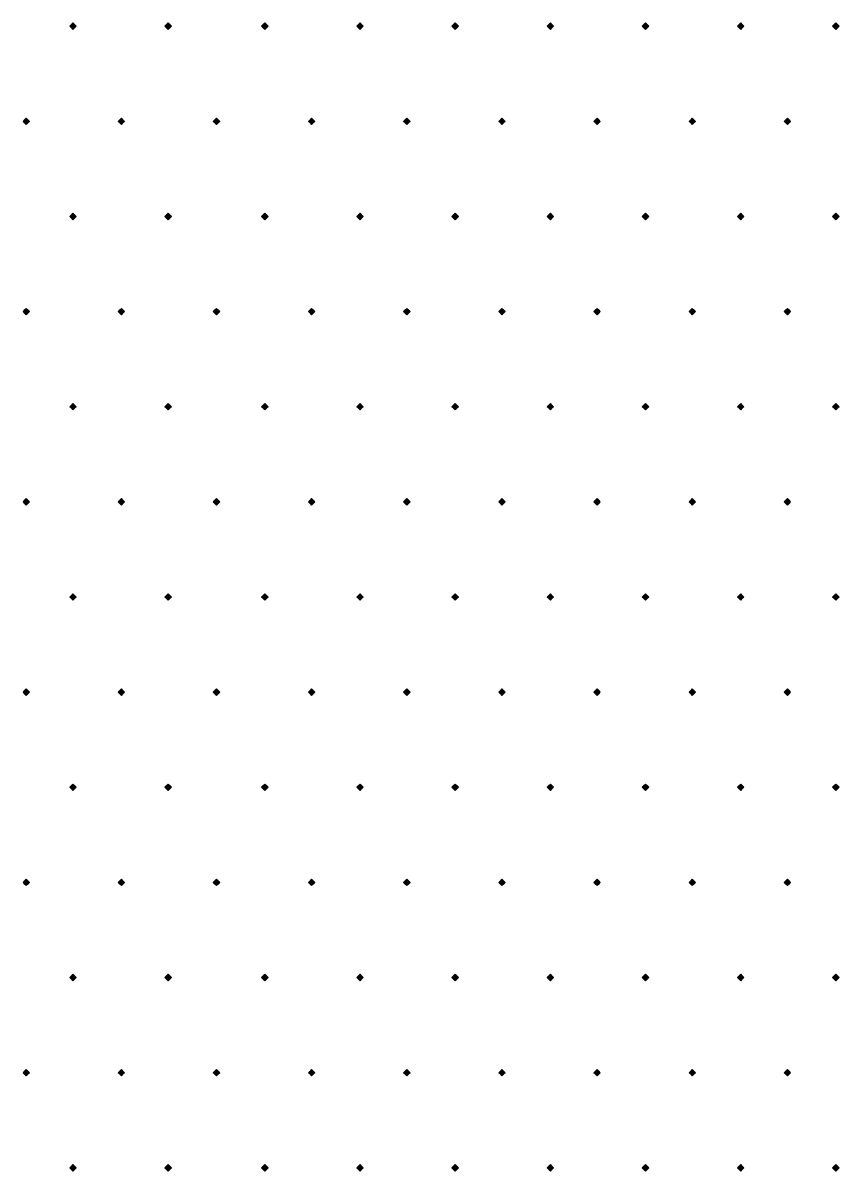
# Model space of a CAD drawing. Header units: millimetres. Extents: x 0 to 420, y 0 to 297.
# Drawn here: x 147.51 to 158.22, y 69.45 to 84.52 of the extents above; entities that cross this region are included whole.
import ezdxf

# ---------------------------------------------------------------- set-up
doc = ezdxf.new("R2010")
doc.units = ezdxf.units.MM

msp = doc.modelspace()

# ---------------------------------------------------------------- hatches: boundary and pattern name
for points in [[(148.167, 84.519), (148.146, 84.497), (148.124, 84.476), (148.146, 84.455), (148.167, 84.434), (148.188, 84.455), (148.209, 84.476), (148.188, 84.497), (148.167, 84.519)], [(149.416, 84.519), (149.394, 84.497), (149.373, 84.476), (149.394, 84.455), (149.416, 84.434), (149.437, 84.455), (149.458, 84.476), (149.437, 84.497), (149.416, 84.519)], [(150.686, 84.519), (150.664, 84.497), (150.643, 84.476), (150.664, 84.455), (150.686, 84.434), (150.707, 84.455), (150.728, 84.476), (150.707, 84.497), (150.686, 84.519)], [(151.934, 84.519), (151.913, 84.497), (151.892, 84.476), (151.913, 84.455), (151.934, 84.434), (151.955, 84.455), (151.977, 84.476), (151.955, 84.497), (151.934, 84.519)], [(153.183, 84.519), (153.162, 84.497), (153.141, 84.476), (153.162, 84.455), (153.183, 84.434), (153.204, 84.455), (153.226, 84.476), (153.204, 84.497), (153.183, 84.519)], [(154.432, 84.519), (154.411, 84.497), (154.39, 84.476), (154.411, 84.455), (154.432, 84.434), (154.453, 84.455), (154.474, 84.476), (154.453, 84.497), (154.432, 84.519)], [(155.681, 84.519), (155.66, 84.497), (155.638, 84.476), (155.66, 84.455), (155.681, 84.434), (155.702, 84.455), (155.723, 84.476), (155.702, 84.497), (155.681, 84.519)], [(156.93, 84.519), (156.909, 84.497), (156.887, 84.476), (156.909, 84.455), (156.93, 84.434), (156.951, 84.455), (156.972, 84.476), (156.951, 84.497), (156.93, 84.519)], [(158.179, 84.519), (158.157, 84.497), (158.136, 84.476), (158.157, 84.455), (158.179, 84.434), (158.2, 84.455), (158.221, 84.476), (158.2, 84.497), (158.179, 84.519)], [(147.553, 83.27), (147.532, 83.248), (147.511, 83.227), (147.532, 83.206), (147.553, 83.185), (147.574, 83.206), (147.595, 83.227), (147.574, 83.248), (147.553, 83.27)], [(148.802, 83.27), (148.78, 83.248), (148.759, 83.227), (148.78, 83.206), (148.802, 83.185), (148.823, 83.206), (148.844, 83.227), (148.823, 83.248), (148.802, 83.27)], [(150.051, 83.27), (150.029, 83.248), (150.008, 83.227), (150.029, 83.206), (150.051, 83.185), (150.072, 83.206), (150.093, 83.227), (150.072, 83.248), (150.051, 83.27)], [(151.299, 83.27), (151.278, 83.248), (151.257, 83.227), (151.278, 83.206), (151.299, 83.185), (151.321, 83.206), (151.342, 83.227), (151.321, 83.248), (151.299, 83.27)], [(152.548, 83.27), (152.527, 83.248), (152.506, 83.227), (152.527, 83.206), (152.548, 83.185), (152.569, 83.206), (152.591, 83.227), (152.569, 83.248), (152.548, 83.27)], [(153.797, 83.27), (153.776, 83.248), (153.755, 83.227), (153.776, 83.206), (153.797, 83.185), (153.818, 83.206), (153.839, 83.227), (153.818, 83.248), (153.797, 83.27)], [(155.046, 83.27), (155.025, 83.248), (155.004, 83.227), (155.025, 83.206), (155.046, 83.185), (155.067, 83.206), (155.088, 83.227), (155.067, 83.248), (155.046, 83.27)], [(156.295, 83.27), (156.274, 83.248), (156.252, 83.227), (156.274, 83.206), (156.295, 83.185), (156.316, 83.206), (156.337, 83.227), (156.316, 83.248), (156.295, 83.27)], [(157.544, 83.27), (157.522, 83.248), (157.501, 83.227), (157.522, 83.206), (157.544, 83.185), (157.565, 83.206), (157.586, 83.227), (157.565, 83.248), (157.544, 83.27)], [(148.167, 82.021), (148.146, 82), (148.124, 81.979), (148.146, 81.957), (148.167, 81.936), (148.188, 81.957), (148.209, 81.979), (148.188, 82), (148.167, 82.021)], [(149.416, 82.021), (149.394, 82), (149.373, 81.979), (149.394, 81.957), (149.416, 81.936), (149.437, 81.957), (149.458, 81.979), (149.437, 82), (149.416, 82.021)], [(150.686, 82.021), (150.664, 82), (150.643, 81.979), (150.664, 81.957), (150.686, 81.936), (150.707, 81.957), (150.728, 81.979), (150.707, 82), (150.686, 82.021)], [(151.934, 82.021), (151.913, 82), (151.892, 81.979), (151.913, 81.957), (151.934, 81.936), (151.955, 81.957), (151.977, 81.979), (151.955, 82), (151.934, 82.021)], [(153.183, 82.021), (153.162, 82), (153.141, 81.979), (153.162, 81.957), (153.183, 81.936), (153.204, 81.957), (153.226, 81.979), (153.204, 82), (153.183, 82.021)], [(154.432, 82.021), (154.411, 82), (154.39, 81.979), (154.411, 81.957), (154.432, 81.936), (154.453, 81.957), (154.474, 81.979), (154.453, 82), (154.432, 82.021)], [(155.681, 82.021), (155.66, 82), (155.638, 81.979), (155.66, 81.957), (155.681, 81.936), (155.702, 81.957), (155.723, 81.979), (155.702, 82), (155.681, 82.021)], [(156.93, 82.021), (156.909, 82), (156.887, 81.979), (156.909, 81.957), (156.93, 81.936), (156.951, 81.957), (156.972, 81.979), (156.951, 82), (156.93, 82.021)], [(158.179, 82.021), (158.157, 82), (158.136, 81.979), (158.157, 81.957), (158.179, 81.936), (158.2, 81.957), (158.221, 81.979), (158.2, 82), (158.179, 82.021)], [(147.553, 80.772), (147.532, 80.751), (147.511, 80.73), (147.532, 80.709), (147.553, 80.687), (147.574, 80.709), (147.595, 80.73), (147.574, 80.751), (147.553, 80.772)], [(148.802, 80.772), (148.78, 80.751), (148.759, 80.73), (148.78, 80.709), (148.802, 80.687), (148.823, 80.709), (148.844, 80.73), (148.823, 80.751), (148.802, 80.772)], [(150.051, 80.772), (150.029, 80.751), (150.008, 80.73), (150.029, 80.709), (150.051, 80.687), (150.072, 80.709), (150.093, 80.73), (150.072, 80.751), (150.051, 80.772)], [(151.299, 80.772), (151.278, 80.751), (151.257, 80.73), (151.278, 80.709), (151.299, 80.687), (151.321, 80.709), (151.342, 80.73), (151.321, 80.751), (151.299, 80.772)], [(152.548, 80.772), (152.527, 80.751), (152.506, 80.73), (152.527, 80.709), (152.548, 80.687), (152.569, 80.709), (152.591, 80.73), (152.569, 80.751), (152.548, 80.772)], [(153.797, 80.772), (153.776, 80.751), (153.755, 80.73), (153.776, 80.709), (153.797, 80.687), (153.818, 80.709), (153.839, 80.73), (153.818, 80.751), (153.797, 80.772)], [(155.046, 80.772), (155.025, 80.751), (155.004, 80.73), (155.025, 80.709), (155.046, 80.687), (155.067, 80.709), (155.088, 80.73), (155.067, 80.751), (155.046, 80.772)], [(156.295, 80.772), (156.274, 80.751), (156.252, 80.73), (156.274, 80.709), (156.295, 80.687), (156.316, 80.709), (156.337, 80.73), (156.316, 80.751), (156.295, 80.772)], [(157.544, 80.772), (157.522, 80.751), (157.501, 80.73), (157.522, 80.709), (157.544, 80.687), (157.565, 80.709), (157.586, 80.73), (157.565, 80.751), (157.544, 80.772)], [(148.167, 79.523), (148.146, 79.502), (148.124, 79.481), (148.146, 79.46), (148.167, 79.438), (148.188, 79.46), (148.209, 79.481), (148.188, 79.502), (148.167, 79.523)], [(149.416, 79.523), (149.394, 79.502), (149.373, 79.481), (149.394, 79.46), (149.416, 79.438), (149.437, 79.46), (149.458, 79.481), (149.437, 79.502), (149.416, 79.523)], [(150.686, 79.523), (150.664, 79.502), (150.643, 79.481), (150.664, 79.46), (150.686, 79.438), (150.707, 79.46), (150.728, 79.481), (150.707, 79.502), (150.686, 79.523)], [(151.934, 79.523), (151.913, 79.502), (151.892, 79.481), (151.913, 79.46), (151.934, 79.438), (151.955, 79.46), (151.977, 79.481), (151.955, 79.502), (151.934, 79.523)], [(153.183, 79.523), (153.162, 79.502), (153.141, 79.481), (153.162, 79.46), (153.183, 79.438), (153.204, 79.46), (153.226, 79.481), (153.204, 79.502), (153.183, 79.523)], [(154.432, 79.523), (154.411, 79.502), (154.39, 79.481), (154.411, 79.46), (154.432, 79.438), (154.453, 79.46), (154.474, 79.481), (154.453, 79.502), (154.432, 79.523)], [(155.681, 79.523), (155.66, 79.502), (155.638, 79.481), (155.66, 79.46), (155.681, 79.438), (155.702, 79.46), (155.723, 79.481), (155.702, 79.502), (155.681, 79.523)], [(156.93, 79.523), (156.909, 79.502), (156.887, 79.481), (156.909, 79.46), (156.93, 79.438), (156.951, 79.46), (156.972, 79.481), (156.951, 79.502), (156.93, 79.523)], [(158.179, 79.523), (158.157, 79.502), (158.136, 79.481), (158.157, 79.46), (158.179, 79.438), (158.2, 79.46), (158.221, 79.481), (158.2, 79.502), (158.179, 79.523)], [(147.553, 78.274), (147.532, 78.253), (147.511, 78.232), (147.532, 78.211), (147.553, 78.19), (147.574, 78.211), (147.595, 78.232), (147.574, 78.253), (147.553, 78.274)], [(148.802, 78.274), (148.78, 78.253), (148.759, 78.232), (148.78, 78.211), (148.802, 78.19), (148.823, 78.211), (148.844, 78.232), (148.823, 78.253), (148.802, 78.274)], [(150.051, 78.274), (150.029, 78.253), (150.008, 78.232), (150.029, 78.211), (150.051, 78.19), (150.072, 78.211), (150.093, 78.232), (150.072, 78.253), (150.051, 78.274)], [(151.299, 78.274), (151.278, 78.253), (151.257, 78.232), (151.278, 78.211), (151.299, 78.19), (151.321, 78.211), (151.342, 78.232), (151.321, 78.253), (151.299, 78.274)], [(152.548, 78.274), (152.527, 78.253), (152.506, 78.232), (152.527, 78.211), (152.548, 78.19), (152.569, 78.211), (152.591, 78.232), (152.569, 78.253), (152.548, 78.274)], [(153.797, 78.274), (153.776, 78.253), (153.755, 78.232), (153.776, 78.211), (153.797, 78.19), (153.818, 78.211), (153.839, 78.232), (153.818, 78.253), (153.797, 78.274)], [(155.046, 78.274), (155.025, 78.253), (155.004, 78.232), (155.025, 78.211), (155.046, 78.19), (155.067, 78.211), (155.088, 78.232), (155.067, 78.253), (155.046, 78.274)], [(156.295, 78.274), (156.274, 78.253), (156.252, 78.232), (156.274, 78.211), (156.295, 78.19), (156.316, 78.211), (156.337, 78.232), (156.316, 78.253), (156.295, 78.274)], [(157.544, 78.274), (157.522, 78.253), (157.501, 78.232), (157.522, 78.211), (157.544, 78.19), (157.565, 78.211), (157.586, 78.232), (157.565, 78.253), (157.544, 78.274)], [(148.167, 77.025), (148.146, 77.004), (148.124, 76.983), (148.146, 76.962), (148.167, 76.941), (148.188, 76.962), (148.209, 76.983), (148.188, 77.004), (148.167, 77.025)], [(149.416, 77.025), (149.394, 77.004), (149.373, 76.983), (149.394, 76.962), (149.416, 76.941), (149.437, 76.962), (149.458, 76.983), (149.437, 77.004), (149.416, 77.025)], [(150.686, 77.025), (150.664, 77.004), (150.643, 76.983), (150.664, 76.962), (150.686, 76.941), (150.707, 76.962), (150.728, 76.983), (150.707, 77.004), (150.686, 77.025)], [(151.934, 77.025), (151.913, 77.004), (151.892, 76.983), (151.913, 76.962), (151.934, 76.941), (151.955, 76.962), (151.977, 76.983), (151.955, 77.004), (151.934, 77.025)], [(153.183, 77.025), (153.162, 77.004), (153.141, 76.983), (153.162, 76.962), (153.183, 76.941), (153.204, 76.962), (153.226, 76.983), (153.204, 77.004), (153.183, 77.025)], [(154.432, 77.025), (154.411, 77.004), (154.39, 76.983), (154.411, 76.962), (154.432, 76.941), (154.453, 76.962), (154.474, 76.983), (154.453, 77.004), (154.432, 77.025)], [(155.681, 77.025), (155.66, 77.004), (155.638, 76.983), (155.66, 76.962), (155.681, 76.941), (155.702, 76.962), (155.723, 76.983), (155.702, 77.004), (155.681, 77.025)], [(156.93, 77.025), (156.909, 77.004), (156.887, 76.983), (156.909, 76.962), (156.93, 76.941), (156.951, 76.962), (156.972, 76.983), (156.951, 77.004), (156.93, 77.025)], [(158.179, 77.025), (158.157, 77.004), (158.136, 76.983), (158.157, 76.962), (158.179, 76.941), (158.2, 76.962), (158.221, 76.983), (158.2, 77.004), (158.179, 77.025)], [(147.553, 75.777), (147.532, 75.755), (147.511, 75.734), (147.532, 75.713), (147.553, 75.692), (147.574, 75.713), (147.595, 75.734), (147.574, 75.755), (147.553, 75.777)], [(148.802, 75.777), (148.78, 75.755), (148.759, 75.734), (148.78, 75.713), (148.802, 75.692), (148.823, 75.713), (148.844, 75.734), (148.823, 75.755), (148.802, 75.777)], [(150.051, 75.777), (150.029, 75.755), (150.008, 75.734), (150.029, 75.713), (150.051, 75.692), (150.072, 75.713), (150.093, 75.734), (150.072, 75.755), (150.051, 75.777)], [(151.299, 75.777), (151.278, 75.755), (151.257, 75.734), (151.278, 75.713), (151.299, 75.692), (151.321, 75.713), (151.342, 75.734), (151.321, 75.755), (151.299, 75.777)], [(152.548, 75.777), (152.527, 75.755), (152.506, 75.734), (152.527, 75.713), (152.548, 75.692), (152.569, 75.713), (152.591, 75.734), (152.569, 75.755), (152.548, 75.777)], [(153.797, 75.777), (153.776, 75.755), (153.755, 75.734), (153.776, 75.713), (153.797, 75.692), (153.818, 75.713), (153.839, 75.734), (153.818, 75.755), (153.797, 75.777)], [(155.046, 75.777), (155.025, 75.755), (155.004, 75.734), (155.025, 75.713), (155.046, 75.692), (155.067, 75.713), (155.088, 75.734), (155.067, 75.755), (155.046, 75.777)], [(156.295, 75.777), (156.274, 75.755), (156.252, 75.734), (156.274, 75.713), (156.295, 75.692), (156.316, 75.713), (156.337, 75.734), (156.316, 75.755), (156.295, 75.777)], [(157.544, 75.777), (157.522, 75.755), (157.501, 75.734), (157.522, 75.713), (157.544, 75.692), (157.565, 75.713), (157.586, 75.734), (157.565, 75.755), (157.544, 75.777)], [(148.167, 74.528), (148.146, 74.507), (148.124, 74.486), (148.146, 74.464), (148.167, 74.443), (148.188, 74.464), (148.209, 74.486), (148.188, 74.507), (148.167, 74.528)], [(149.416, 74.528), (149.394, 74.507), (149.373, 74.486), (149.394, 74.464), (149.416, 74.443), (149.437, 74.464), (149.458, 74.486), (149.437, 74.507), (149.416, 74.528)], [(150.686, 74.528), (150.664, 74.507), (150.643, 74.486), (150.664, 74.464), (150.686, 74.443), (150.707, 74.464), (150.728, 74.486), (150.707, 74.507), (150.686, 74.528)], [(151.934, 74.528), (151.913, 74.507), (151.892, 74.486), (151.913, 74.464), (151.934, 74.443), (151.955, 74.464), (151.977, 74.486), (151.955, 74.507), (151.934, 74.528)], [(153.183, 74.528), (153.162, 74.507), (153.141, 74.486), (153.162, 74.464), (153.183, 74.443), (153.204, 74.464), (153.226, 74.486), (153.204, 74.507), (153.183, 74.528)], [(154.432, 74.528), (154.411, 74.507), (154.39, 74.486), (154.411, 74.464), (154.432, 74.443), (154.453, 74.464), (154.474, 74.486), (154.453, 74.507), (154.432, 74.528)], [(155.681, 74.528), (155.66, 74.507), (155.638, 74.486), (155.66, 74.464), (155.681, 74.443), (155.702, 74.464), (155.723, 74.486), (155.702, 74.507), (155.681, 74.528)], [(156.93, 74.528), (156.909, 74.507), (156.887, 74.486), (156.909, 74.464), (156.93, 74.443), (156.951, 74.464), (156.972, 74.486), (156.951, 74.507), (156.93, 74.528)], [(158.179, 74.528), (158.157, 74.507), (158.136, 74.486), (158.157, 74.464), (158.179, 74.443), (158.2, 74.464), (158.221, 74.486), (158.2, 74.507), (158.179, 74.528)], [(147.553, 73.279), (147.532, 73.258), (147.511, 73.237), (147.532, 73.215), (147.553, 73.194), (147.574, 73.215), (147.595, 73.237), (147.574, 73.258), (147.553, 73.279)], [(148.802, 73.279), (148.78, 73.258), (148.759, 73.237), (148.78, 73.215), (148.802, 73.194), (148.823, 73.215), (148.844, 73.237), (148.823, 73.258), (148.802, 73.279)], [(150.051, 73.279), (150.029, 73.258), (150.008, 73.237), (150.029, 73.215), (150.051, 73.194), (150.072, 73.215), (150.093, 73.237), (150.072, 73.258), (150.051, 73.279)], [(151.299, 73.279), (151.278, 73.258), (151.257, 73.237), (151.278, 73.215), (151.299, 73.194), (151.321, 73.215), (151.342, 73.237), (151.321, 73.258), (151.299, 73.279)], [(152.548, 73.279), (152.527, 73.258), (152.506, 73.237), (152.527, 73.215), (152.548, 73.194), (152.569, 73.215), (152.591, 73.237), (152.569, 73.258), (152.548, 73.279)], [(153.797, 73.279), (153.776, 73.258), (153.755, 73.237), (153.776, 73.215), (153.797, 73.194), (153.818, 73.215), (153.839, 73.237), (153.818, 73.258), (153.797, 73.279)], [(155.046, 73.279), (155.025, 73.258), (155.004, 73.237), (155.025, 73.215), (155.046, 73.194), (155.067, 73.215), (155.088, 73.237), (155.067, 73.258), (155.046, 73.279)], [(156.295, 73.279), (156.274, 73.258), (156.252, 73.237), (156.274, 73.215), (156.295, 73.194), (156.316, 73.215), (156.337, 73.237), (156.316, 73.258), (156.295, 73.279)], [(157.544, 73.279), (157.522, 73.258), (157.501, 73.237), (157.522, 73.215), (157.544, 73.194), (157.565, 73.215), (157.586, 73.237), (157.565, 73.258), (157.544, 73.279)], [(148.167, 72.03), (148.146, 72.009), (148.124, 71.988), (148.146, 71.967), (148.167, 71.946), (148.188, 71.967), (148.209, 71.988), (148.188, 72.009), (148.167, 72.03)], [(149.416, 72.03), (149.394, 72.009), (149.373, 71.988), (149.394, 71.967), (149.416, 71.946), (149.437, 71.967), (149.458, 71.988), (149.437, 72.009), (149.416, 72.03)], [(150.686, 72.03), (150.664, 72.009), (150.643, 71.988), (150.664, 71.967), (150.686, 71.946), (150.707, 71.967), (150.728, 71.988), (150.707, 72.009), (150.686, 72.03)], [(151.934, 72.03), (151.913, 72.009), (151.892, 71.988), (151.913, 71.967), (151.934, 71.946), (151.955, 71.967), (151.977, 71.988), (151.955, 72.009), (151.934, 72.03)], [(153.183, 72.03), (153.162, 72.009), (153.141, 71.988), (153.162, 71.967), (153.183, 71.946), (153.204, 71.967), (153.226, 71.988), (153.204, 72.009), (153.183, 72.03)], [(154.432, 72.03), (154.411, 72.009), (154.39, 71.988), (154.411, 71.967), (154.432, 71.946), (154.453, 71.967), (154.474, 71.988), (154.453, 72.009), (154.432, 72.03)], [(155.681, 72.03), (155.66, 72.009), (155.638, 71.988), (155.66, 71.967), (155.681, 71.946), (155.702, 71.967), (155.723, 71.988), (155.702, 72.009), (155.681, 72.03)], [(156.93, 72.03), (156.909, 72.009), (156.887, 71.988), (156.909, 71.967), (156.93, 71.946), (156.951, 71.967), (156.972, 71.988), (156.951, 72.009), (156.93, 72.03)], [(158.179, 72.03), (158.157, 72.009), (158.136, 71.988), (158.157, 71.967), (158.179, 71.946), (158.2, 71.967), (158.221, 71.988), (158.2, 72.009), (158.179, 72.03)], [(147.553, 70.781), (147.532, 70.76), (147.511, 70.739), (147.532, 70.718), (147.553, 70.697), (147.574, 70.718), (147.595, 70.739), (147.574, 70.76), (147.553, 70.781)], [(148.802, 70.781), (148.78, 70.76), (148.759, 70.739), (148.78, 70.718), (148.802, 70.697), (148.823, 70.718), (148.844, 70.739), (148.823, 70.76), (148.802, 70.781)], [(150.051, 70.781), (150.029, 70.76), (150.008, 70.739), (150.029, 70.718), (150.051, 70.697), (150.072, 70.718), (150.093, 70.739), (150.072, 70.76), (150.051, 70.781)], [(151.299, 70.781), (151.278, 70.76), (151.257, 70.739), (151.278, 70.718), (151.299, 70.697), (151.321, 70.718), (151.342, 70.739), (151.321, 70.76), (151.299, 70.781)], [(152.548, 70.781), (152.527, 70.76), (152.506, 70.739), (152.527, 70.718), (152.548, 70.697), (152.569, 70.718), (152.591, 70.739), (152.569, 70.76), (152.548, 70.781)], [(153.797, 70.781), (153.776, 70.76), (153.755, 70.739), (153.776, 70.718), (153.797, 70.697), (153.818, 70.718), (153.839, 70.739), (153.818, 70.76), (153.797, 70.781)], [(155.046, 70.781), (155.025, 70.76), (155.004, 70.739), (155.025, 70.718), (155.046, 70.697), (155.067, 70.718), (155.088, 70.739), (155.067, 70.76), (155.046, 70.781)], [(156.295, 70.781), (156.274, 70.76), (156.252, 70.739), (156.274, 70.718), (156.295, 70.697), (156.316, 70.718), (156.337, 70.739), (156.316, 70.76), (156.295, 70.781)], [(157.544, 70.781), (157.522, 70.76), (157.501, 70.739), (157.522, 70.718), (157.544, 70.697), (157.565, 70.718), (157.586, 70.739), (157.565, 70.76), (157.544, 70.781)], [(148.167, 69.532), (148.146, 69.511), (148.124, 69.49), (148.146, 69.469), (148.167, 69.448), (148.188, 69.469), (148.209, 69.49), (148.188, 69.511), (148.167, 69.532)], [(149.416, 69.532), (149.394, 69.511), (149.373, 69.49), (149.394, 69.469), (149.416, 69.448), (149.437, 69.469), (149.458, 69.49), (149.437, 69.511), (149.416, 69.532)], [(150.686, 69.532), (150.664, 69.511), (150.643, 69.49), (150.664, 69.469), (150.686, 69.448), (150.707, 69.469), (150.728, 69.49), (150.707, 69.511), (150.686, 69.532)], [(151.934, 69.532), (151.913, 69.511), (151.892, 69.49), (151.913, 69.469), (151.934, 69.448), (151.955, 69.469), (151.977, 69.49), (151.955, 69.511), (151.934, 69.532)], [(153.183, 69.532), (153.162, 69.511), (153.141, 69.49), (153.162, 69.469), (153.183, 69.448), (153.204, 69.469), (153.226, 69.49), (153.204, 69.511), (153.183, 69.532)], [(154.432, 69.532), (154.411, 69.511), (154.39, 69.49), (154.411, 69.469), (154.432, 69.448), (154.453, 69.469), (154.474, 69.49), (154.453, 69.511), (154.432, 69.532)], [(155.681, 69.532), (155.66, 69.511), (155.638, 69.49), (155.66, 69.469), (155.681, 69.448), (155.702, 69.469), (155.723, 69.49), (155.702, 69.511), (155.681, 69.532)], [(156.93, 69.532), (156.909, 69.511), (156.887, 69.49), (156.909, 69.469), (156.93, 69.448), (156.951, 69.469), (156.972, 69.49), (156.951, 69.511), (156.93, 69.532)], [(158.179, 69.532), (158.157, 69.511), (158.136, 69.49), (158.157, 69.469), (158.179, 69.448), (158.2, 69.469), (158.221, 69.49), (158.2, 69.511), (158.179, 69.532)]]:
    msp.add_hatch(color=7).paths.add_polyline_path(points)

# ---------------------------------------------------------------- linework, layer by layer
at = {"lineweight": 0}
for points in [[(148.167, 84.519), (148.146, 84.497), (148.124, 84.476), (148.146, 84.455), (148.167, 84.434), (148.188, 84.455), (148.209, 84.476), (148.188, 84.497)], [(149.416, 84.519), (149.394, 84.497), (149.373, 84.476), (149.394, 84.455), (149.416, 84.434), (149.437, 84.455), (149.458, 84.476), (149.437, 84.497)], [(150.686, 84.519), (150.664, 84.497), (150.643, 84.476), (150.664, 84.455), (150.686, 84.434), (150.707, 84.455), (150.728, 84.476), (150.707, 84.497)], [(151.934, 84.519), (151.913, 84.497), (151.892, 84.476), (151.913, 84.455), (151.934, 84.434), (151.955, 84.455), (151.977, 84.476), (151.955, 84.497)], [(153.183, 84.519), (153.162, 84.497), (153.141, 84.476), (153.162, 84.455), (153.183, 84.434), (153.204, 84.455), (153.226, 84.476), (153.204, 84.497)], [(154.432, 84.519), (154.411, 84.497), (154.39, 84.476), (154.411, 84.455), (154.432, 84.434), (154.453, 84.455), (154.474, 84.476), (154.453, 84.497)], [(155.681, 84.519), (155.66, 84.497), (155.638, 84.476), (155.66, 84.455), (155.681, 84.434), (155.702, 84.455), (155.723, 84.476), (155.702, 84.497)], [(156.93, 84.519), (156.909, 84.497), (156.887, 84.476), (156.909, 84.455), (156.93, 84.434), (156.951, 84.455), (156.972, 84.476), (156.951, 84.497)], [(158.179, 84.519), (158.157, 84.497), (158.136, 84.476), (158.157, 84.455), (158.179, 84.434), (158.2, 84.455), (158.221, 84.476), (158.2, 84.497)], [(147.553, 83.27), (147.532, 83.248), (147.511, 83.227), (147.532, 83.206), (147.553, 83.185), (147.574, 83.206), (147.595, 83.227), (147.574, 83.248)], [(148.802, 83.27), (148.78, 83.248), (148.759, 83.227), (148.78, 83.206), (148.802, 83.185), (148.823, 83.206), (148.844, 83.227), (148.823, 83.248)], [(150.051, 83.27), (150.029, 83.248), (150.008, 83.227), (150.029, 83.206), (150.051, 83.185), (150.072, 83.206), (150.093, 83.227), (150.072, 83.248)], [(151.299, 83.27), (151.278, 83.248), (151.257, 83.227), (151.278, 83.206), (151.299, 83.185), (151.321, 83.206), (151.342, 83.227), (151.321, 83.248)], [(152.548, 83.27), (152.527, 83.248), (152.506, 83.227), (152.527, 83.206), (152.548, 83.185), (152.569, 83.206), (152.591, 83.227), (152.569, 83.248)], [(153.797, 83.27), (153.776, 83.248), (153.755, 83.227), (153.776, 83.206), (153.797, 83.185), (153.818, 83.206), (153.839, 83.227), (153.818, 83.248)], [(155.046, 83.27), (155.025, 83.248), (155.004, 83.227), (155.025, 83.206), (155.046, 83.185), (155.067, 83.206), (155.088, 83.227), (155.067, 83.248)], [(156.295, 83.27), (156.274, 83.248), (156.252, 83.227), (156.274, 83.206), (156.295, 83.185), (156.316, 83.206), (156.337, 83.227), (156.316, 83.248)], [(157.544, 83.27), (157.522, 83.248), (157.501, 83.227), (157.522, 83.206), (157.544, 83.185), (157.565, 83.206), (157.586, 83.227), (157.565, 83.248)], [(148.167, 82.021), (148.146, 82), (148.124, 81.979), (148.146, 81.957), (148.167, 81.936), (148.188, 81.957), (148.209, 81.979), (148.188, 82)], [(149.416, 82.021), (149.394, 82), (149.373, 81.979), (149.394, 81.957), (149.416, 81.936), (149.437, 81.957), (149.458, 81.979), (149.437, 82)], [(150.686, 82.021), (150.664, 82), (150.643, 81.979), (150.664, 81.957), (150.686, 81.936), (150.707, 81.957), (150.728, 81.979), (150.707, 82)], [(151.934, 82.021), (151.913, 82), (151.892, 81.979), (151.913, 81.957), (151.934, 81.936), (151.955, 81.957), (151.977, 81.979), (151.955, 82)], [(153.183, 82.021), (153.162, 82), (153.141, 81.979), (153.162, 81.957), (153.183, 81.936), (153.204, 81.957), (153.226, 81.979), (153.204, 82)], [(154.432, 82.021), (154.411, 82), (154.39, 81.979), (154.411, 81.957), (154.432, 81.936), (154.453, 81.957), (154.474, 81.979), (154.453, 82)], [(155.681, 82.021), (155.66, 82), (155.638, 81.979), (155.66, 81.957), (155.681, 81.936), (155.702, 81.957), (155.723, 81.979), (155.702, 82)], [(156.93, 82.021), (156.909, 82), (156.887, 81.979), (156.909, 81.957), (156.93, 81.936), (156.951, 81.957), (156.972, 81.979), (156.951, 82)], [(158.179, 82.021), (158.157, 82), (158.136, 81.979), (158.157, 81.957), (158.179, 81.936), (158.2, 81.957), (158.221, 81.979), (158.2, 82)], [(147.553, 80.772), (147.532, 80.751), (147.511, 80.73), (147.532, 80.709), (147.553, 80.687), (147.574, 80.709), (147.595, 80.73), (147.574, 80.751)], [(148.802, 80.772), (148.78, 80.751), (148.759, 80.73), (148.78, 80.709), (148.802, 80.687), (148.823, 80.709), (148.844, 80.73), (148.823, 80.751)], [(150.051, 80.772), (150.029, 80.751), (150.008, 80.73), (150.029, 80.709), (150.051, 80.687), (150.072, 80.709), (150.093, 80.73), (150.072, 80.751)], [(151.299, 80.772), (151.278, 80.751), (151.257, 80.73), (151.278, 80.709), (151.299, 80.687), (151.321, 80.709), (151.342, 80.73), (151.321, 80.751)], [(152.548, 80.772), (152.527, 80.751), (152.506, 80.73), (152.527, 80.709), (152.548, 80.687), (152.569, 80.709), (152.591, 80.73), (152.569, 80.751)], [(153.797, 80.772), (153.776, 80.751), (153.755, 80.73), (153.776, 80.709), (153.797, 80.687), (153.818, 80.709), (153.839, 80.73), (153.818, 80.751)], [(155.046, 80.772), (155.025, 80.751), (155.004, 80.73), (155.025, 80.709), (155.046, 80.687), (155.067, 80.709), (155.088, 80.73), (155.067, 80.751)], [(156.295, 80.772), (156.274, 80.751), (156.252, 80.73), (156.274, 80.709), (156.295, 80.687), (156.316, 80.709), (156.337, 80.73), (156.316, 80.751)], [(157.544, 80.772), (157.522, 80.751), (157.501, 80.73), (157.522, 80.709), (157.544, 80.687), (157.565, 80.709), (157.586, 80.73), (157.565, 80.751)], [(148.167, 79.523), (148.146, 79.502), (148.124, 79.481), (148.146, 79.46), (148.167, 79.438), (148.188, 79.46), (148.209, 79.481), (148.188, 79.502)], [(149.416, 79.523), (149.394, 79.502), (149.373, 79.481), (149.394, 79.46), (149.416, 79.438), (149.437, 79.46), (149.458, 79.481), (149.437, 79.502)], [(150.686, 79.523), (150.664, 79.502), (150.643, 79.481), (150.664, 79.46), (150.686, 79.438), (150.707, 79.46), (150.728, 79.481), (150.707, 79.502)], [(151.934, 79.523), (151.913, 79.502), (151.892, 79.481), (151.913, 79.46), (151.934, 79.438), (151.955, 79.46), (151.977, 79.481), (151.955, 79.502)], [(153.183, 79.523), (153.162, 79.502), (153.141, 79.481), (153.162, 79.46), (153.183, 79.438), (153.204, 79.46), (153.226, 79.481), (153.204, 79.502)], [(154.432, 79.523), (154.411, 79.502), (154.39, 79.481), (154.411, 79.46), (154.432, 79.438), (154.453, 79.46), (154.474, 79.481), (154.453, 79.502)], [(155.681, 79.523), (155.66, 79.502), (155.638, 79.481), (155.66, 79.46), (155.681, 79.438), (155.702, 79.46), (155.723, 79.481), (155.702, 79.502)], [(156.93, 79.523), (156.909, 79.502), (156.887, 79.481), (156.909, 79.46), (156.93, 79.438), (156.951, 79.46), (156.972, 79.481), (156.951, 79.502)], [(158.179, 79.523), (158.157, 79.502), (158.136, 79.481), (158.157, 79.46), (158.179, 79.438), (158.2, 79.46), (158.221, 79.481), (158.2, 79.502)], [(147.553, 78.274), (147.532, 78.253), (147.511, 78.232), (147.532, 78.211), (147.553, 78.19), (147.574, 78.211), (147.595, 78.232), (147.574, 78.253)], [(148.802, 78.274), (148.78, 78.253), (148.759, 78.232), (148.78, 78.211), (148.802, 78.19), (148.823, 78.211), (148.844, 78.232), (148.823, 78.253)], [(150.051, 78.274), (150.029, 78.253), (150.008, 78.232), (150.029, 78.211), (150.051, 78.19), (150.072, 78.211), (150.093, 78.232), (150.072, 78.253)], [(151.299, 78.274), (151.278, 78.253), (151.257, 78.232), (151.278, 78.211), (151.299, 78.19), (151.321, 78.211), (151.342, 78.232), (151.321, 78.253)], [(152.548, 78.274), (152.527, 78.253), (152.506, 78.232), (152.527, 78.211), (152.548, 78.19), (152.569, 78.211), (152.591, 78.232), (152.569, 78.253)], [(153.797, 78.274), (153.776, 78.253), (153.755, 78.232), (153.776, 78.211), (153.797, 78.19), (153.818, 78.211), (153.839, 78.232), (153.818, 78.253)], [(155.046, 78.274), (155.025, 78.253), (155.004, 78.232), (155.025, 78.211), (155.046, 78.19), (155.067, 78.211), (155.088, 78.232), (155.067, 78.253)], [(156.295, 78.274), (156.274, 78.253), (156.252, 78.232), (156.274, 78.211), (156.295, 78.19), (156.316, 78.211), (156.337, 78.232), (156.316, 78.253)], [(157.544, 78.274), (157.522, 78.253), (157.501, 78.232), (157.522, 78.211), (157.544, 78.19), (157.565, 78.211), (157.586, 78.232), (157.565, 78.253)], [(148.167, 77.025), (148.146, 77.004), (148.124, 76.983), (148.146, 76.962), (148.167, 76.941), (148.188, 76.962), (148.209, 76.983), (148.188, 77.004)], [(149.416, 77.025), (149.394, 77.004), (149.373, 76.983), (149.394, 76.962), (149.416, 76.941), (149.437, 76.962), (149.458, 76.983), (149.437, 77.004)], [(150.686, 77.025), (150.664, 77.004), (150.643, 76.983), (150.664, 76.962), (150.686, 76.941), (150.707, 76.962), (150.728, 76.983), (150.707, 77.004)], [(151.934, 77.025), (151.913, 77.004), (151.892, 76.983), (151.913, 76.962), (151.934, 76.941), (151.955, 76.962), (151.977, 76.983), (151.955, 77.004)], [(153.183, 77.025), (153.162, 77.004), (153.141, 76.983), (153.162, 76.962), (153.183, 76.941), (153.204, 76.962), (153.226, 76.983), (153.204, 77.004)], [(154.432, 77.025), (154.411, 77.004), (154.39, 76.983), (154.411, 76.962), (154.432, 76.941), (154.453, 76.962), (154.474, 76.983), (154.453, 77.004)], [(155.681, 77.025), (155.66, 77.004), (155.638, 76.983), (155.66, 76.962), (155.681, 76.941), (155.702, 76.962), (155.723, 76.983), (155.702, 77.004)], [(156.93, 77.025), (156.909, 77.004), (156.887, 76.983), (156.909, 76.962), (156.93, 76.941), (156.951, 76.962), (156.972, 76.983), (156.951, 77.004)], [(158.179, 77.025), (158.157, 77.004), (158.136, 76.983), (158.157, 76.962), (158.179, 76.941), (158.2, 76.962), (158.221, 76.983), (158.2, 77.004)], [(147.553, 75.777), (147.532, 75.755), (147.511, 75.734), (147.532, 75.713), (147.553, 75.692), (147.574, 75.713), (147.595, 75.734), (147.574, 75.755)], [(148.802, 75.777), (148.78, 75.755), (148.759, 75.734), (148.78, 75.713), (148.802, 75.692), (148.823, 75.713), (148.844, 75.734), (148.823, 75.755)], [(150.051, 75.777), (150.029, 75.755), (150.008, 75.734), (150.029, 75.713), (150.051, 75.692), (150.072, 75.713), (150.093, 75.734), (150.072, 75.755)], [(151.299, 75.777), (151.278, 75.755), (151.257, 75.734), (151.278, 75.713), (151.299, 75.692), (151.321, 75.713), (151.342, 75.734), (151.321, 75.755)], [(152.548, 75.777), (152.527, 75.755), (152.506, 75.734), (152.527, 75.713), (152.548, 75.692), (152.569, 75.713), (152.591, 75.734), (152.569, 75.755)], [(153.797, 75.777), (153.776, 75.755), (153.755, 75.734), (153.776, 75.713), (153.797, 75.692), (153.818, 75.713), (153.839, 75.734), (153.818, 75.755)], [(155.046, 75.777), (155.025, 75.755), (155.004, 75.734), (155.025, 75.713), (155.046, 75.692), (155.067, 75.713), (155.088, 75.734), (155.067, 75.755)], [(156.295, 75.777), (156.274, 75.755), (156.252, 75.734), (156.274, 75.713), (156.295, 75.692), (156.316, 75.713), (156.337, 75.734), (156.316, 75.755)], [(157.544, 75.777), (157.522, 75.755), (157.501, 75.734), (157.522, 75.713), (157.544, 75.692), (157.565, 75.713), (157.586, 75.734), (157.565, 75.755)], [(148.167, 74.528), (148.146, 74.507), (148.124, 74.486), (148.146, 74.464), (148.167, 74.443), (148.188, 74.464), (148.209, 74.486), (148.188, 74.507)], [(149.416, 74.528), (149.394, 74.507), (149.373, 74.486), (149.394, 74.464), (149.416, 74.443), (149.437, 74.464), (149.458, 74.486), (149.437, 74.507)], [(150.686, 74.528), (150.664, 74.507), (150.643, 74.486), (150.664, 74.464), (150.686, 74.443), (150.707, 74.464), (150.728, 74.486), (150.707, 74.507)], [(151.934, 74.528), (151.913, 74.507), (151.892, 74.486), (151.913, 74.464), (151.934, 74.443), (151.955, 74.464), (151.977, 74.486), (151.955, 74.507)], [(153.183, 74.528), (153.162, 74.507), (153.141, 74.486), (153.162, 74.464), (153.183, 74.443), (153.204, 74.464), (153.226, 74.486), (153.204, 74.507)], [(154.432, 74.528), (154.411, 74.507), (154.39, 74.486), (154.411, 74.464), (154.432, 74.443), (154.453, 74.464), (154.474, 74.486), (154.453, 74.507)], [(155.681, 74.528), (155.66, 74.507), (155.638, 74.486), (155.66, 74.464), (155.681, 74.443), (155.702, 74.464), (155.723, 74.486), (155.702, 74.507)], [(156.93, 74.528), (156.909, 74.507), (156.887, 74.486), (156.909, 74.464), (156.93, 74.443), (156.951, 74.464), (156.972, 74.486), (156.951, 74.507)], [(158.179, 74.528), (158.157, 74.507), (158.136, 74.486), (158.157, 74.464), (158.179, 74.443), (158.2, 74.464), (158.221, 74.486), (158.2, 74.507)], [(147.553, 73.279), (147.532, 73.258), (147.511, 73.237), (147.532, 73.215), (147.553, 73.194), (147.574, 73.215), (147.595, 73.237), (147.574, 73.258)], [(148.802, 73.279), (148.78, 73.258), (148.759, 73.237), (148.78, 73.215), (148.802, 73.194), (148.823, 73.215), (148.844, 73.237), (148.823, 73.258)], [(150.051, 73.279), (150.029, 73.258), (150.008, 73.237), (150.029, 73.215), (150.051, 73.194), (150.072, 73.215), (150.093, 73.237), (150.072, 73.258)], [(151.299, 73.279), (151.278, 73.258), (151.257, 73.237), (151.278, 73.215), (151.299, 73.194), (151.321, 73.215), (151.342, 73.237), (151.321, 73.258)], [(152.548, 73.279), (152.527, 73.258), (152.506, 73.237), (152.527, 73.215), (152.548, 73.194), (152.569, 73.215), (152.591, 73.237), (152.569, 73.258)], [(153.797, 73.279), (153.776, 73.258), (153.755, 73.237), (153.776, 73.215), (153.797, 73.194), (153.818, 73.215), (153.839, 73.237), (153.818, 73.258)], [(155.046, 73.279), (155.025, 73.258), (155.004, 73.237), (155.025, 73.215), (155.046, 73.194), (155.067, 73.215), (155.088, 73.237), (155.067, 73.258)], [(156.295, 73.279), (156.274, 73.258), (156.252, 73.237), (156.274, 73.215), (156.295, 73.194), (156.316, 73.215), (156.337, 73.237), (156.316, 73.258)], [(157.544, 73.279), (157.522, 73.258), (157.501, 73.237), (157.522, 73.215), (157.544, 73.194), (157.565, 73.215), (157.586, 73.237), (157.565, 73.258)], [(148.167, 72.03), (148.146, 72.009), (148.124, 71.988), (148.146, 71.967), (148.167, 71.946), (148.188, 71.967), (148.209, 71.988), (148.188, 72.009)], [(149.416, 72.03), (149.394, 72.009), (149.373, 71.988), (149.394, 71.967), (149.416, 71.946), (149.437, 71.967), (149.458, 71.988), (149.437, 72.009)], [(150.686, 72.03), (150.664, 72.009), (150.643, 71.988), (150.664, 71.967), (150.686, 71.946), (150.707, 71.967), (150.728, 71.988), (150.707, 72.009)], [(151.934, 72.03), (151.913, 72.009), (151.892, 71.988), (151.913, 71.967), (151.934, 71.946), (151.955, 71.967), (151.977, 71.988), (151.955, 72.009)], [(153.183, 72.03), (153.162, 72.009), (153.141, 71.988), (153.162, 71.967), (153.183, 71.946), (153.204, 71.967), (153.226, 71.988), (153.204, 72.009)], [(154.432, 72.03), (154.411, 72.009), (154.39, 71.988), (154.411, 71.967), (154.432, 71.946), (154.453, 71.967), (154.474, 71.988), (154.453, 72.009)], [(155.681, 72.03), (155.66, 72.009), (155.638, 71.988), (155.66, 71.967), (155.681, 71.946), (155.702, 71.967), (155.723, 71.988), (155.702, 72.009)], [(156.93, 72.03), (156.909, 72.009), (156.887, 71.988), (156.909, 71.967), (156.93, 71.946), (156.951, 71.967), (156.972, 71.988), (156.951, 72.009)], [(158.179, 72.03), (158.157, 72.009), (158.136, 71.988), (158.157, 71.967), (158.179, 71.946), (158.2, 71.967), (158.221, 71.988), (158.2, 72.009)], [(147.553, 70.781), (147.532, 70.76), (147.511, 70.739), (147.532, 70.718), (147.553, 70.697), (147.574, 70.718), (147.595, 70.739), (147.574, 70.76)], [(148.802, 70.781), (148.78, 70.76), (148.759, 70.739), (148.78, 70.718), (148.802, 70.697), (148.823, 70.718), (148.844, 70.739), (148.823, 70.76)], [(150.051, 70.781), (150.029, 70.76), (150.008, 70.739), (150.029, 70.718), (150.051, 70.697), (150.072, 70.718), (150.093, 70.739), (150.072, 70.76)], [(151.299, 70.781), (151.278, 70.76), (151.257, 70.739), (151.278, 70.718), (151.299, 70.697), (151.321, 70.718), (151.342, 70.739), (151.321, 70.76)], [(152.548, 70.781), (152.527, 70.76), (152.506, 70.739), (152.527, 70.718), (152.548, 70.697), (152.569, 70.718), (152.591, 70.739), (152.569, 70.76)], [(153.797, 70.781), (153.776, 70.76), (153.755, 70.739), (153.776, 70.718), (153.797, 70.697), (153.818, 70.718), (153.839, 70.739), (153.818, 70.76)], [(155.046, 70.781), (155.025, 70.76), (155.004, 70.739), (155.025, 70.718), (155.046, 70.697), (155.067, 70.718), (155.088, 70.739), (155.067, 70.76)], [(156.295, 70.781), (156.274, 70.76), (156.252, 70.739), (156.274, 70.718), (156.295, 70.697), (156.316, 70.718), (156.337, 70.739), (156.316, 70.76)], [(157.544, 70.781), (157.522, 70.76), (157.501, 70.739), (157.522, 70.718), (157.544, 70.697), (157.565, 70.718), (157.586, 70.739), (157.565, 70.76)], [(148.167, 69.532), (148.146, 69.511), (148.124, 69.49), (148.146, 69.469), (148.167, 69.448), (148.188, 69.469), (148.209, 69.49), (148.188, 69.511)], [(149.416, 69.532), (149.394, 69.511), (149.373, 69.49), (149.394, 69.469), (149.416, 69.448), (149.437, 69.469), (149.458, 69.49), (149.437, 69.511)], [(150.686, 69.532), (150.664, 69.511), (150.643, 69.49), (150.664, 69.469), (150.686, 69.448), (150.707, 69.469), (150.728, 69.49), (150.707, 69.511)], [(151.934, 69.532), (151.913, 69.511), (151.892, 69.49), (151.913, 69.469), (151.934, 69.448), (151.955, 69.469), (151.977, 69.49), (151.955, 69.511)], [(153.183, 69.532), (153.162, 69.511), (153.141, 69.49), (153.162, 69.469), (153.183, 69.448), (153.204, 69.469), (153.226, 69.49), (153.204, 69.511)], [(154.432, 69.532), (154.411, 69.511), (154.39, 69.49), (154.411, 69.469), (154.432, 69.448), (154.453, 69.469), (154.474, 69.49), (154.453, 69.511)], [(155.681, 69.532), (155.66, 69.511), (155.638, 69.49), (155.66, 69.469), (155.681, 69.448), (155.702, 69.469), (155.723, 69.49), (155.702, 69.511)], [(156.93, 69.532), (156.909, 69.511), (156.887, 69.49), (156.909, 69.469), (156.93, 69.448), (156.951, 69.469), (156.972, 69.49), (156.951, 69.511)], [(158.179, 69.532), (158.157, 69.511), (158.136, 69.49), (158.157, 69.469), (158.179, 69.448), (158.2, 69.469), (158.221, 69.49), (158.2, 69.511)]]:
    msp.add_lwpolyline(points, close=True, dxfattribs=at)

doc.saveas('drawing.dxf')
